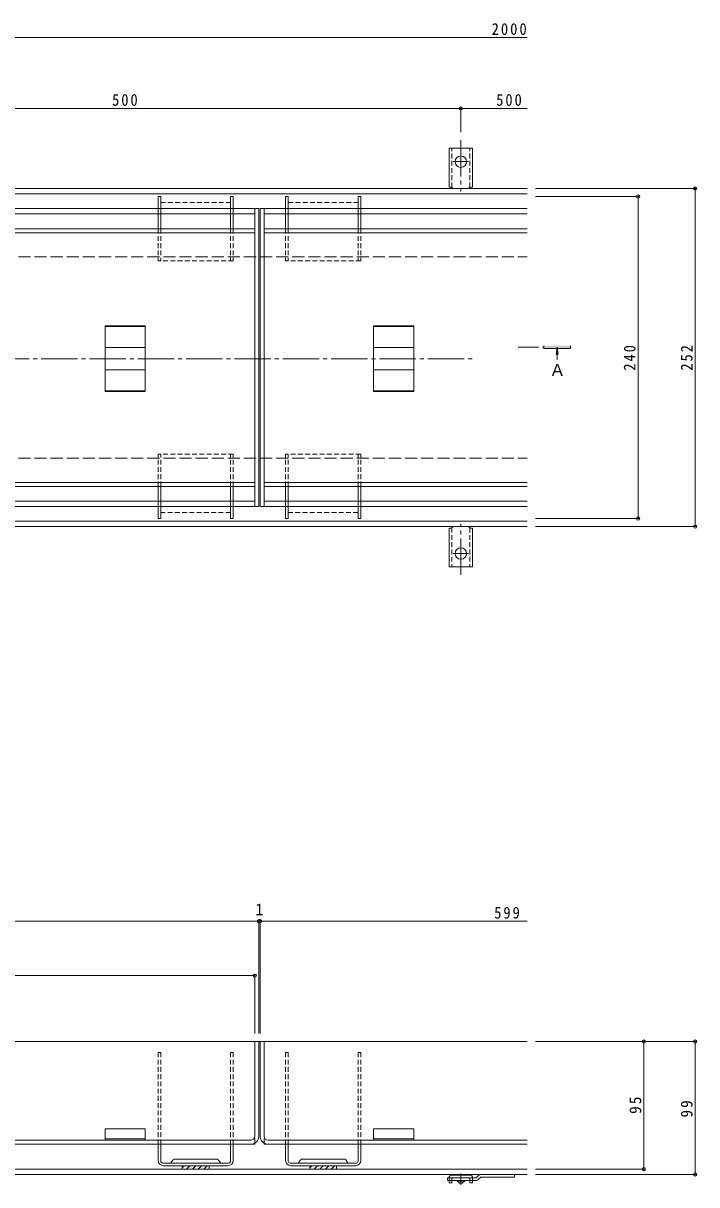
# Model space of a CAD drawing. Units: millimetres at full size, sheet at 1:3. Extents: x -1082 to 1176, y -817 to 815.
# Drawn here: x -425 to 77, y -410 to 455 of the extents above; entities that cross this region are included whole.
import ezdxf
from ezdxf.enums import TextEntityAlignment as Align

# ---------------------------------------------------------------- set-up
doc = ezdxf.new("R2010")
doc.units = ezdxf.units.MM
doc.header["$LTSCALE"] = 3
doc.header["$PDMODE"] = 32
doc.header["$PDSIZE"] = 2.4
for name, pattern in [('CHAIN1', [8, 5, -1, 1, -1]), ('CHAIN2', [12, 9, -1, 1, -1]), ('DASHED1', [1.8, 1.2, -0.6]), ('DASHED2', [3, 2, -1]), ('DASHED3', [4, 3, -1])]:
    doc.linetypes.add(name, pattern=pattern)
for name, color, linetype, lineweight in [('B-0', 7, 'CHAIN2', 18), ('B-1', 2, 'Continuous', 18), ('B-2', 3, 'Continuous', 18), ('B-3', 4, 'Continuous', 18), ('B-4', 7, 'Continuous', 18), ('B-5', 7, 'Continuous', 18), ('B-9', 4, 'Continuous', 18), ('B-A', 6, 'Continuous', 18)]:
    doc.layers.add(name, color=color, linetype=linetype, lineweight=lineweight)
doc.styles.add('ＭＳ ゴシック', font='')
doc.styles.get('ＭＳ ゴシック').set_extended_font_data('MS Gothic')

msp = doc.modelspace()

# ---------------------------------------------------------------- linework, layer by layer
at = {"layer": 'B-0'}
msp.add_line((-915.642, 205.268), (-90.242, 205.268), dxfattribs=at)
at = {"layer": 'B-1', "linetype": 'CHAIN2'}
for p, q in [((-99.172, 368.082), (-99.172, 329.969)), ((-99.172, 352.134), (-104.948, 352.134)), ((-99.172, 352.134), (-93.396, 352.134)), ((-99.172, 44.187), (-99.172, 82.3)), ((-99.172, 60.135), (-104.948, 60.135)), ((-99.172, 60.135), (-93.396, 60.135))]:
    msp.add_line(p, q, dxfattribs=at)
at = {"layer": 'B-1'}
for p, q in [((-107.922, 333.134), (-107.922, 362.134)), ((-99.172, 362.134), (-107.922, 362.134)), ((-99.172, 362.134), (-90.422, 362.134)), ((-90.422, 333.134), (-90.422, 362.134)), ((-1048.672, 332.134), (-49.672, 332.134)), ((-107.922, 333.134), (-106.672, 333.134)), ((-90.422, 333.134), (-91.672, 333.134)), ((-1048.672, 328.134), (-49.672, 328.134)), ((-1048.672, 84.134), (-49.672, 84.134)), ((-1048.672, 80.134), (-49.672, 80.134)), ((-107.922, 79.135), (-107.922, 50.135)), ((-107.922, 79.135), (-106.672, 79.135)), ((-90.422, 79.135), (-91.672, 79.135)), ((-90.422, 79.135), (-90.422, 50.135)), ((-99.172, 50.135), (-107.922, 50.135)), ((-99.172, 50.135), (-90.422, 50.135)), ((-49.672, -303.606), (-249.672, -303.606)), ((-49.672, -398.606), (-1048.672, -398.606)), ((-49.672, -402.606), (-1048.672, -402.606))]:
    msp.add_line(p, q, dxfattribs=at)
at = {"layer": 'B-1', "linetype": 'DASHED1'}
for p, q in [((-105.922, 332.989), (-105.922, 362.134)), ((-92.422, 332.989), (-92.422, 362.134)), ((-105.922, 79.28), (-105.922, 50.135)), ((-92.422, 79.28), (-92.422, 50.135))]:
    msp.add_line(p, q, dxfattribs=at)
at = {"layer": 'B-1', "linetype": 'DASHED3'}
for p, q in [((-848.672, 281.134), (-49.672, 281.134)), ((-848.672, 131.135), (-49.672, 131.135))]:
    msp.add_line(p, q, dxfattribs=at)
at = {"layer": 'B-1'}
for centre in [(-99.172, 352.134), (-99.172, 60.135)]:
    msp.add_circle(centre, 4.25, dxfattribs=at)
for centre, start, end in [((-106.672, 331.134), 30.00051, 90), ((-91.672, 331.134), 90, 149.99949), ((-106.672, 81.135), 270, 329.99949), ((-91.672, 81.135), 210.00051, 270)]:
    msp.add_arc(centre, 2, start, end, dxfattribs=at)
at = {"layer": 'B-2'}
for p, q in [((-252.672, 95.134), (-252.672, 317.134)), ((-249.672, 317.134), (-249.672, 95.134)), ((-248.672, 317.134), (-248.672, 95.134)), ((-245.672, 317.134), (-245.672, 95.134)), ((-845.672, 302.134), (-252.672, 302.134)), ((-845.672, 299.134), (-252.672, 299.134)), ((-245.672, 302.134), (-49.672, 302.134)), ((-245.672, 299.134), (-49.672, 299.134)), ((-364.172, 180.814), (-364.172, 229.723)), ((-334.172, 229.723), (-364.172, 229.723)), ((-334.172, 229.223), (-364.172, 229.223)), ((-334.172, 229.723), (-334.172, 180.814)), ((-164.172, 180.814), (-164.172, 229.723)), ((-134.172, 229.723), (-164.172, 229.723)), ((-134.172, 229.223), (-164.172, 229.223)), ((-134.172, 229.723), (-134.172, 180.814)), ((-334.172, 213.634), (-364.172, 213.634)), ((-134.172, 213.634), (-164.172, 213.634)), ((-334.172, 196.902), (-364.172, 196.902)), ((-134.172, 196.902), (-164.172, 196.902)), ((-334.172, 181.314), (-364.172, 181.314)), ((-334.172, 180.814), (-364.172, 180.814)), ((-134.172, 181.314), (-164.172, 181.314)), ((-134.172, 180.814), (-164.172, 180.814)), ((-845.672, 113.134), (-252.672, 113.134)), ((-245.672, 113.134), (-49.672, 113.134)), ((-845.672, 110.134), (-252.672, 110.134)), ((-245.672, 110.134), (-49.672, 110.134)), ((-249.672, -303.607), (-848.672, -303.607)), ((-252.672, -374.106), (-252.672, -303.607)), ((-249.672, -374.106), (-249.672, -303.607)), ((-49.672, -303.607), (-248.672, -303.607)), ((-248.672, -374.106), (-248.672, -303.607)), ((-245.672, -374.106), (-245.672, -303.607)), ((-364.172, -377.106), (-364.172, -368.606)), ((-164.172, -377.106), (-164.172, -368.606)), ((-845.672, -380.106), (-252.672, -380.106)), ((-842.672, -377.106), (-255.672, -377.106)), ((-364.172, -376.106), (-334.172, -376.106)), ((-252.672, -380.106), (-252.672, -379.303)), ((-245.672, -380.106), (-245.672, -379.303)), ((-245.672, -380.106), (-49.672, -380.106)), ((-242.672, -377.106), (-49.672, -377.106)), ((-164.172, -376.106), (-134.172, -376.106))]:
    msp.add_line(p, q, dxfattribs=at)
at = {"layer": 'B-2', "linetype": 'DASHED1'}
for p, q in [((-252.672, -379.303), (-252.672, -374.106)), ((-245.672, -379.303), (-245.672, -374.106))]:
    msp.add_line(p, q, dxfattribs=at)
at = {"layer": 'B-2'}
for points in [[(-334.172, -377.106), (-334.172, -368.606), (-364.172, -368.606)], [(-134.172, -377.106), (-134.172, -368.606), (-164.172, -368.606)]]:
    msp.add_lwpolyline(points, dxfattribs=at)
for centre, radius, start, end in [((-255.672, -374.106), 6, 270, 0), ((-255.672, -374.106), 3, 270, 0), ((-242.672, -374.106), 6, 180, 270), ((-242.672, -374.106), 3, 180, 270)]:
    msp.add_arc(centre, radius, start, end, dxfattribs=at)
at = {"layer": 'B-3'}
for p, q in [((-322.672, 326.134), (-324.672, 326.134)), ((-324.672, 326.134), (-324.672, 317.134)), ((-322.672, 326.134), (-322.672, 317.134)), ((-268.672, 326.134), (-270.672, 326.134)), ((-270.672, 326.134), (-270.672, 317.134)), ((-268.672, 326.134), (-268.672, 317.134)), ((-227.672, 326.134), (-229.672, 326.134)), ((-229.672, 326.134), (-229.672, 317.134)), ((-227.672, 326.134), (-227.672, 317.134)), ((-173.672, 326.134), (-175.672, 326.134)), ((-175.672, 326.134), (-175.672, 317.134)), ((-173.672, 326.134), (-173.672, 317.134)), ((-324.672, 313.134), (-324.672, 302.134)), ((-322.672, 313.134), (-322.672, 302.134)), ((-270.672, 313.134), (-270.672, 302.134)), ((-268.672, 313.134), (-268.672, 302.134)), ((-229.672, 313.134), (-229.672, 302.134)), ((-227.672, 313.134), (-227.672, 302.134)), ((-175.672, 313.134), (-175.672, 302.134)), ((-173.672, 313.134), (-173.672, 302.134)), ((-324.672, 99.134), (-324.672, 110.134)), ((-322.672, 99.134), (-322.672, 110.134)), ((-270.672, 99.134), (-270.672, 110.134)), ((-268.672, 99.134), (-268.672, 110.134)), ((-229.672, 99.134), (-229.672, 110.134)), ((-227.672, 99.134), (-227.672, 110.134)), ((-175.672, 99.134), (-175.672, 110.134)), ((-173.672, 99.134), (-173.672, 110.134)), ((-324.672, 86.135), (-324.672, 95.134)), ((-322.672, 86.135), (-322.672, 95.134)), ((-270.672, 86.135), (-270.672, 95.134)), ((-268.672, 86.135), (-268.672, 95.134)), ((-229.672, 86.135), (-229.672, 95.134)), ((-227.672, 86.135), (-227.672, 95.134)), ((-175.672, 86.135), (-175.672, 95.134)), ((-173.672, 86.135), (-173.672, 95.134)), ((-322.672, 86.135), (-324.672, 86.135)), ((-268.672, 86.135), (-270.672, 86.135)), ((-227.672, 86.135), (-229.672, 86.135)), ((-173.672, 86.135), (-175.672, 86.135)), ((-324.672, -380.106), (-322.672, -380.106)), ((-324.672, -392.106), (-324.672, -380.106)), ((-322.672, -392.606), (-322.672, -380.106)), ((-270.672, -380.106), (-268.672, -380.106)), ((-270.672, -392.606), (-270.672, -380.106)), ((-268.672, -392.106), (-268.672, -380.106)), ((-229.672, -380.106), (-227.672, -380.106)), ((-229.672, -392.106), (-229.672, -380.106)), ((-227.672, -392.606), (-227.672, -380.106)), ((-175.672, -380.106), (-173.672, -380.106)), ((-175.672, -392.606), (-175.672, -380.106)), ((-173.672, -392.106), (-173.672, -380.106)), ((-272.172, -394.106), (-321.172, -394.106)), ((-320.672, -396.106), (-272.672, -396.106)), ((-281.422, -391.106), (-311.922, -391.106)), ((-305.128, -396.106), (-306.672, -397.65)), ((-300.886, -396.106), (-303.386, -398.606)), ((-296.643, -396.106), (-299.143, -398.606)), ((-292.4, -396.106), (-294.9, -398.606)), ((-288.158, -396.106), (-290.658, -398.606)), ((-286.672, -398.606), (-286.672, -396.106)), ((-177.172, -394.106), (-226.172, -394.106)), ((-225.672, -396.106), (-177.672, -396.106)), ((-186.422, -391.106), (-216.922, -391.106)), ((-210.128, -396.106), (-211.672, -397.65)), ((-205.886, -396.106), (-208.386, -398.606)), ((-201.643, -396.106), (-204.143, -398.606)), ((-197.4, -396.106), (-199.9, -398.606)), ((-193.158, -396.106), (-195.658, -398.606)), ((-191.672, -398.606), (-191.672, -396.106))]:
    msp.add_line(p, q, dxfattribs=at)
at = {"layer": 'B-3', "linetype": 'DASHED1'}
for p, q in [((-322.672, 321.634), (-270.672, 321.634)), ((-227.672, 321.634), (-175.672, 321.634)), ((-324.672, 317.134), (-324.672, 313.134)), ((-322.672, 317.134), (-322.672, 313.134)), ((-270.672, 317.134), (-270.672, 313.134)), ((-268.672, 317.134), (-268.672, 313.134)), ((-229.672, 317.134), (-229.672, 313.134)), ((-227.672, 317.134), (-227.672, 313.134)), ((-175.672, 317.134), (-175.672, 313.134)), ((-173.672, 317.134), (-173.672, 313.134)), ((-324.672, 302.134), (-324.672, 278.134)), ((-322.672, 302.134), (-322.672, 278.134)), ((-270.672, 302.134), (-270.672, 278.134)), ((-268.672, 302.134), (-268.672, 278.134)), ((-229.672, 302.134), (-229.672, 278.134)), ((-227.672, 302.134), (-227.672, 278.134)), ((-175.672, 302.134), (-175.672, 278.134)), ((-173.672, 302.134), (-173.672, 278.134)), ((-268.672, 278.134), (-324.672, 278.134)), ((-173.672, 278.134), (-229.672, 278.134)), ((-268.672, 134.134), (-324.672, 134.134)), ((-324.672, 110.134), (-324.672, 134.134)), ((-322.672, 110.134), (-322.672, 134.134)), ((-270.672, 110.134), (-270.672, 134.134)), ((-268.672, 110.134), (-268.672, 134.134)), ((-173.672, 134.134), (-229.672, 134.134)), ((-229.672, 110.134), (-229.672, 134.134)), ((-227.672, 110.134), (-227.672, 134.134)), ((-175.672, 110.134), (-175.672, 134.134)), ((-173.672, 110.134), (-173.672, 134.134)), ((-324.672, 95.134), (-324.672, 99.134)), ((-322.672, 95.134), (-322.672, 99.134)), ((-270.672, 95.134), (-270.672, 99.134)), ((-268.672, 95.134), (-268.672, 99.134)), ((-229.672, 95.134), (-229.672, 99.134)), ((-227.672, 95.134), (-227.672, 99.134)), ((-175.672, 95.134), (-175.672, 99.134)), ((-173.672, 95.134), (-173.672, 99.134)), ((-270.672, 90.634), (-322.672, 90.634)), ((-175.672, 90.634), (-227.672, 90.634)), ((-324.672, -311.607), (-322.672, -311.607)), ((-324.672, -380.106), (-324.672, -311.607)), ((-322.672, -380.106), (-322.672, -311.607)), ((-270.672, -311.607), (-268.672, -311.607)), ((-270.672, -380.106), (-270.672, -311.607)), ((-268.672, -380.106), (-268.672, -311.607)), ((-229.672, -311.607), (-227.672, -311.607)), ((-229.672, -380.106), (-229.672, -311.607)), ((-227.672, -380.106), (-227.672, -311.607)), ((-175.672, -311.607), (-173.672, -311.607)), ((-175.672, -380.106), (-175.672, -311.607)), ((-173.672, -380.106), (-173.672, -311.607))]:
    msp.add_line(p, q, dxfattribs=at)
at = {"layer": 'B-3'}
for points in [[(-286.672, -398.606), (-306.672, -398.606), (-306.672, -396.106)], [(-191.672, -398.606), (-211.672, -398.606), (-211.672, -396.106)]]:
    msp.add_lwpolyline(points, dxfattribs=at)
for centre, radius, start, end in [((-320.672, -392.106), 4, 180, 270), ((-321.172, -392.606), 1.5, 180, 270), ((-315.795, -392.606), 1.5, 270, 345.52249), ((-311.922, -393.606), 2.5, 90, 165.52249), ((-281.422, -393.606), 2.5, 14.47751, 90), ((-277.549, -392.606), 1.5, 194.47751, 270), ((-272.672, -392.106), 4, 270, 0), ((-272.172, -392.606), 1.5, 270, 0), ((-225.672, -392.106), 4, 180, 270), ((-226.172, -392.606), 1.5, 180, 270), ((-220.795, -392.606), 1.5, 270, 345.52249), ((-216.922, -393.606), 2.5, 90, 165.52249), ((-186.422, -393.606), 2.5, 14.47751, 90), ((-182.549, -392.606), 1.5, 194.47751, 270), ((-177.672, -392.106), 4, 270, 0), ((-177.172, -392.606), 1.5, 270, 0)]:
    msp.add_arc(centre, radius, start, end, dxfattribs=at)
at = {"layer": 'B-4'}
for p, q in [((-849.172, 444.648), (-49.672, 444.648)), ((-599.172, 391.841), (-99.172, 391.841)), ((-99.172, 392.741), (-99.172, 374.082)), ((-99.172, 391.841), (-49.672, 391.841)), ((76.243, 332.134), (-43.672, 332.134)), ((75.343, 332.134), (75.343, 80.134)), ((33.741, 326.134), (-43.672, 326.134)), ((32.841, 326.134), (32.841, 86.134)), ((33.741, 86.134), (-43.672, 86.134)), ((76.243, 80.134), (-43.672, 80.134)), ((-848.672, -213.884), (-249.672, -213.884)), ((-249.672, -212.984), (-249.672, -297.606)), ((-249.672, -213.884), (-248.672, -213.884)), ((-248.672, -212.984), (-248.672, -297.607)), ((-248.672, -213.884), (-49.672, -213.884)), ((-845.672, -254.467), (-252.672, -254.467)), ((-252.672, -253.567), (-252.672, -297.606)), ((76.243, -303.606), (-43.672, -303.606)), ((37.109, -303.606), (37.109, -398.606)), ((75.343, -303.606), (75.343, -402.606)), ((38.009, -398.606), (-43.672, -398.606)), ((76.243, -402.606), (-43.672, -402.606))]:
    msp.add_line(p, q, dxfattribs=at)
for p in [(-99.172, 391.841), (75.343, 332.134), (32.841, 326.134), (32.841, 86.134), (75.343, 80.134), (-249.672, -213.884), (-248.672, -213.884), (-252.672, -254.467), (37.109, -303.606), (75.343, -303.606), (37.109, -398.606), (75.343, -402.606)]:
    msp.add_point(p, dxfattribs=at)
at = {"layer": 'B-5', "color": 4, "linetype": 'CHAIN1'}
msp.add_line((-56.352, 213.989), (-37.376, 213.989), dxfattribs=at)
at = {"layer": 'B-5', "color": 4}
for p, q in [((-27.313, 213.989), (-28.049, 208.403)), ((-27.313, 213.989), (-26.578, 208.403)), ((-17.376, 214.989), (-17.376, 212.989))]:
    msp.add_line(p, q, dxfattribs=at)
for points in [[(-17.376, 212.989), (-37.376, 212.989), (-37.376, 214.989)], [(-27.313, 213.989), (-27.313, 205.141), (-27.313, 204.586)]]:
    msp.add_lwpolyline(points, dxfattribs=at)
msp.add_solid([(-37.376, 214.989), (-37.376, 212.989), (-17.376, 214.989), (-17.376, 212.989)], dxfattribs=at)
at = {"layer": 'B-9', "color": 3}
for p, q in [((-109.172, -405.106), (-109.172, -407.106)), ((-109.172, -405.106), (-87.672, -405.106)), ((-86.05, -403.485), (-87.672, -405.106)), ((-85.965, -406.228), (-84.343, -404.606)), ((-84.343, -404.606), (-59.172, -404.606)), ((-83.929, -402.606), (-59.172, -402.606)), ((-59.172, -402.606), (-59.172, -404.606)), ((-88.086, -407.106), (-109.172, -407.106))]:
    msp.add_line(p, q, dxfattribs=at)
at = {"layer": 'B-9', "linetype": 'DASHED2'}
for p, q in [((-107.922, -407.106), (-107.922, -405.106)), ((-105.922, -407.106), (-105.922, -406.106)), ((-92.422, -407.106), (-92.422, -406.106)), ((-90.422, -407.106), (-90.422, -405.106))]:
    msp.add_line(p, q, dxfattribs=at)
at = {"layer": 'B-9'}
for p, q in [((-92.422, -403.106), (-105.922, -403.106)), ((-107.922, -407.106), (-107.922, -408.906)), ((-105.922, -408.906), (-107.922, -408.906)), ((-105.922, -407.106), (-105.922, -408.906)), ((-92.422, -407.106), (-92.422, -408.906)), ((-90.422, -408.906), (-92.422, -408.906)), ((-90.422, -407.106), (-90.422, -408.906))]:
    msp.add_line(p, q, dxfattribs=at)
at = {"layer": 'B-9', "linetype": 'CHAIN1'}
msp.add_line((-99.172, -402.01), (-99.172, -410.295), dxfattribs=at)
at = {"layer": 'B-9', "color": 2}
for p, q in [((-101.922, -407.606), (-101.922, -407.106)), ((-100.171, -409.106), (-101.922, -407.606)), ((-96.422, -407.606), (-101.922, -407.606)), ((-98.172, -409.106), (-100.171, -409.106)), ((-96.422, -407.606), (-98.172, -409.106)), ((-96.422, -407.606), (-96.422, -407.106))]:
    msp.add_line(p, q, dxfattribs=at)
at = {"layer": 'B-9'}
for centre, start, end in [((-105.922, -405.106), 90, 180), ((-92.422, -405.106), 0, 90)]:
    msp.add_arc(centre, 2, start, end, dxfattribs=at)
at = {"layer": 'B-9', "linetype": 'DASHED2'}
for centre, start, end in [((-104.922, -406.106), 90, 180), ((-93.422, -406.106), 0, 90)]:
    msp.add_arc(centre, 1, start, end, dxfattribs=at)
at = {"layer": 'B-9', "color": 3}
for centre, start, end in [((-88.086, -404.106), 270, 314.99996), ((-83.929, -405.606), 90, 134.99996)]:
    msp.add_arc(centre, 3, start, end, dxfattribs=at)
at = {"layer": 'B-A'}
for p, q in [((-848.672, 317.134), (-249.672, 317.134)), ((-845.672, 313.134), (-252.672, 313.134)), ((-248.672, 317.134), (-49.672, 317.134)), ((-245.672, 313.134), (-49.672, 313.134)), ((-845.672, 99.134), (-252.672, 99.134)), ((-245.672, 99.134), (-49.672, 99.134)), ((-249.672, 95.134), (-848.672, 95.134)), ((-248.672, 95.134), (-49.672, 95.134))]:
    msp.add_line(p, q, dxfattribs=at)

# ---------------------------------------------------------------- texts
at = {"layer": 'B-4', "color": 2, "style": 'ＭＳ ゴシック'}
msp.add_text('1', height=8.798, dxfattribs=at).set_placement((-252.172, -212.084), align=Align.BOTTOM_LEFT)
at = {"layer": 'B-4', "color": 2, "char_height": 8.798, "attachment_point": 7, "style": 'ＭＳ ゴシック'}
for s, insert in [('\\T1.28;\\W0.9;2000', (-76.212, 446.448)), ('\\T1.27;\\W0.9;500', (-358.922, 393.641)), ('\\T1.27;\\W0.9;500', (-72.833, 393.641)), ('\\T1.27;\\W0.9;599', (-74.322, -212.084))]:
    msp.add_mtext(s, dxfattribs=dict(at, insert=insert))
at = {"layer": 'B-4', "color": 2, "char_height": 8.798, "attachment_point": 7, "rotation": 90, "style": 'ＭＳ ゴシック'}
for s, insert in [('\\T1.27;\\W0.9;240', (31.041, 196.384)), ('\\T1.27;\\W0.9;252', (73.543, 196.384)), ('\\T1.27;\\W0.95;95', (35.309, -357.481)), ('\\T1.27;\\W0.95;99', (73.543, -360.231))]:
    msp.add_mtext(s, dxfattribs=dict(at, insert=insert))
at = {"layer": 'B-5', "color": 2, "style": 'ＭＳ ゴシック'}
msp.add_text('Ａ', height=8.798, dxfattribs=at).set_placement((-33.22, 189.861), align=Align.BOTTOM_LEFT)

doc.saveas('drawing.dxf')
